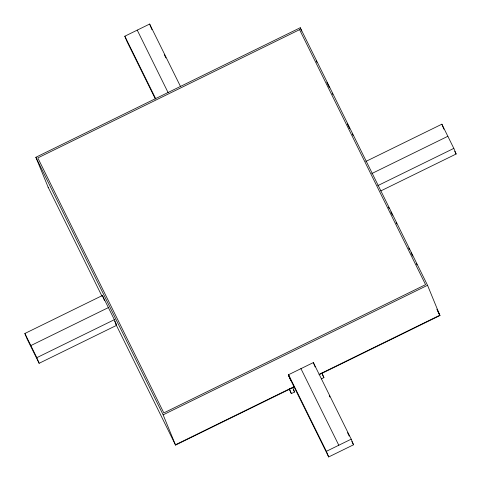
<?xml version="1.0" encoding="UTF-8"?>
<svg xmlns="http://www.w3.org/2000/svg" width="481" height="481" viewBox="0 0 481 481"><rect width="100%" height="100%" fill="white"/><g stroke="black" fill="none" stroke-linecap="round" stroke-linejoin="round"><path stroke-width="0.72" d="M155.381 99.008L127.128 41.841L124.819 36.213L149.645 24.05L180.555 86.598M48.268 187.53L35.865 157.281L300.258 27.73L427.537 285.287L439.941 315.536L319.21 374.693M365.776 161.484L441.871 124.194L453.823 148.382L456.132 154.01L380.712 190.963M116.57 325.354L39.129 363.299L27.177 339.117L24.868 333.489L102.309 295.544M371.753 173.575L447.847 136.291M30.844 345.58L108.285 307.636M377.729 185.666L453.823 148.382M39.129 363.299L36.821 357.672L114.935 319.396M294.258 386.922L175.547 445.087L163.143 414.844L427.537 285.287M175.427 444.793L294.131 386.622M319.089 374.392L439.82 315.235L436.826 309.187M289.255 389.141L291.348 393.602L294.552 392.033L292.628 387.343M321.356 378.896L323.917 377.645L321.993 372.955M351.208 439.159L353.517 444.787L328.685 456.95L326.383 451.322L351.208 439.159L313.317 362.488M454.804 151.323L456.132 154.01M316.239 60.991L316.907 62.332M326.839 82.431L329.485 87.795M332.137 93.158L332.798 94.492M347.366 123.978L349.687 128.667M352.339 134.031L353 135.371M388.492 207.191L389.153 208.532M390.806 211.88L392.466 215.235M396.11 222.607L396.771 223.948M408.688 248.07L409.355 249.411M411.008 252.759L412.662 256.108M416.305 263.48L416.967 264.821M437.95 311.502L439.941 315.536M164.249 54.563L165.915 57.924M322.372 374.525L323.917 377.645M329.251 395.689L329.918 397.035M347.535 432.678L349.194 436.045M351.851 441.42L353.517 444.787M137.235 30.135L168.146 92.677M300.902 368.572L338.792 445.238M124.819 36.213L155.73 98.761M288.492 374.651L326.383 451.322M289.472 377.591L328.685 456.95M293.32 389.538L294.552 392.033M35.865 157.281L163.143 414.844M114.67 321.278L116.667 325.312L114.358 319.685L102.405 295.496L104.455 300.499M48.142 187.229L101.984 296.17M115.608 323.743L175.547 445.087M24.868 333.489L36.821 357.672M441.871 124.194L443.921 129.197M300.258 27.73L301.653 31.133M315.151 366.949L313.359 362.572L288.534 374.735L290.843 380.363M149.645 24.05L151.954 29.678M288.408 374.699L290.205 379.076M288.372 375.042L289.141 376.918M289.424 388.913L291.348 393.602M299.573 29.666L37.819 157.924L163.829 412.908L425.577 284.65L299.573 29.666"/></g></svg>
